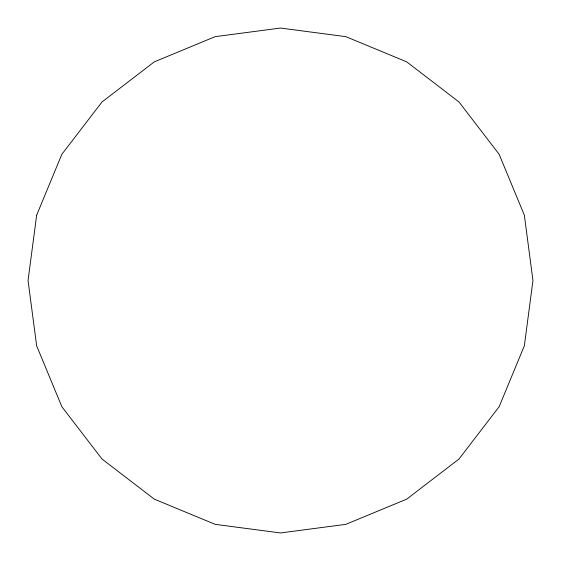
<?xml version="1.0" encoding="UTF-8"?>
<svg xmlns="http://www.w3.org/2000/svg" width="561" height="561" viewBox="0 0 561 561"><rect width="100%" height="100%" fill="white"/><g stroke="black" fill="none" stroke-linecap="round" stroke-linejoin="round"><path stroke-width="0.84" d="M36.654 215.165L28.05 280.5L36.654 345.835L61.871 406.725L101.99 459.01L154.275 499.129L215.165 524.346L280.5 532.95L345.835 524.346L406.725 499.129L459.01 459.01L499.129 406.725L524.346 345.835L532.95 280.5L524.346 215.165L499.129 154.275L459.01 101.99L406.725 61.871L345.835 36.654L280.5 28.05L215.165 36.654L154.275 61.871L101.99 101.99L61.871 154.275L36.654 215.165"/></g></svg>
